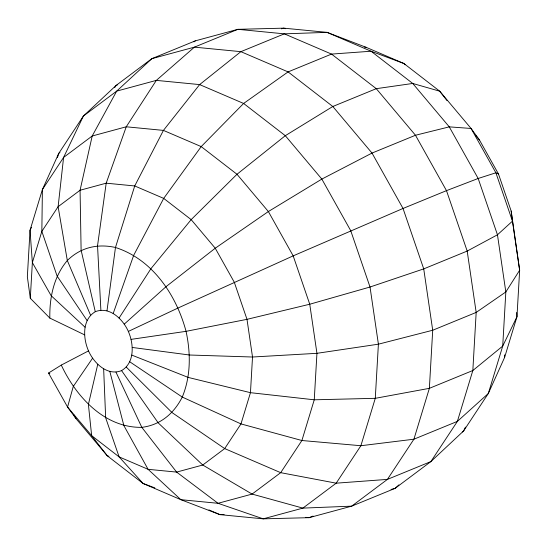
<?xml version="1.0" encoding="UTF-8"?>
<svg xmlns="http://www.w3.org/2000/svg" width="547" height="547" viewBox="0 0 547 547"><rect width="100%" height="100%" fill="white"/><g stroke="black" fill="none" stroke-linecap="round" stroke-linejoin="round"><path stroke-width="0.82" d="M88.511 350.894C93.893 363.085 107.26 376.295 121.578 370.613C134.924 362.647 133.851 343.954 128.34 331.42C122.959 319.229 109.598 306.019 95.274 311.701C81.934 319.667 83 338.361 88.511 350.894L61.291 365.088L48.533 373.04L67.575 407.057L75.924 418.537L107.294 455.808L143.088 483.486L180.859 499.684L219.935 514.638L263.23 518.843L309.117 517.674L351.673 506.153L395.139 488.341L430.879 461.579L463.617 430.947L488.314 393.498L504.607 357.43L504.642 354.866M84.607 334.86L49.832 318.08L30.304 298.265L32.362 262.601L30.03 230.28L42.392 189.57L58.686 153.502L83.383 116.053L116.121 85.421L151.861 58.659L195.327 40.847L237.883 29.326L283.77 28.157L327.065 32.362L366.141 47.316L403.912 63.514L439.706 91.192L471.076 128.463L479.425 139.943L498.467 173.96L511.178 211.06L519.65 270.232L516.97 316.72L504.607 357.43M49.832 318.08C49.442 297.582 53.763 276.508 67.315 260.516C80.546 247.442 97.51 243.463 115.472 247.483C152.627 259.36 176.353 295.1 186.055 331.332C190.773 353.143 190.924 376.179 182.267 397.067C173.919 413.525 160.49 425.019 141.817 427.357C104.374 427.945 76.04 396.623 61.291 365.088M106.993 310.778L115.472 247.483L134.719 185.959L163.43 130.398L199.634 84.594L240.878 51.664L284.344 33.846L327.065 32.362L371.057 51.227L403.912 63.514L405.053 64.778M97.756 364.316L88.395 404.445L91.65 435.651L107.294 455.808L108.928 456.28M57.442 157.591L58.686 153.502L59.951 152.36M113.208 313.445L133.694 255.292L163.703 198.39L201.2 146.596L243.62 103.458L288.084 71.903L331.544 54.091L371.057 51.227L412.732 83.459L449.272 126.863L478.167 178.479L497.462 234.793L505.831 291.961L502.714 346.094L488.314 393.498L457.381 421.388L430.879 461.579L387.42 479.391L351.673 506.153L302.881 508.115L263.23 518.843L218.034 503.302L180.859 499.684L148.093 469.319L123.882 425.607L109.858 371.536M465.449 427.118L463.617 430.947L462.263 431.966M31.494 227.265L30.03 230.28L27.35 276.768L30.304 298.265M119.096 317.998L150.958 268.645L191.17 219.627L236.995 174.274L285.302 135.69L332.808 106.494L376.274 88.676L412.732 83.459L439.706 91.192L447.008 100.6M114.726 87.534L116.121 85.421L117.701 84.771M92.593 358.182L73.264 386.469L67.575 407.057L91.65 435.651L119.109 456.889L143.088 483.486L154.822 487.876M398.907 484.868L395.139 488.341L391.043 489.449M124.258 324.132L166.09 286.621L215.244 248.222L268.365 211.545L321.841 179.088L372.015 153.071L415.481 135.253L449.272 126.863L471.076 128.463L495.897 172.784L512.464 221.138L519.65 270.232L505.831 291.961L476.177 312.426L432.711 330.244L378.401 344.186L316.939 353.321L252.516 357.013L189.522 355.01L132.251 347.454M193.98 41.852L195.327 40.847M128.34 331.42L178.062 308.002L293.178 255.873L403.03 208.462L446.489 190.643L478.167 178.479L495.897 172.784L498.467 173.96M313.069 516.053L309.117 517.674L305.739 517.339M281.343 28.813L283.77 28.157L285.384 28.711M131.068 339.379L186.055 331.332L246.998 319.339L309.746 304.228L370.025 287.018L423.727 268.892L467.193 251.073L497.462 234.793L512.464 221.138L511.178 211.06M224.12 514.488L219.935 514.638L208.933 509.92M364.452 47.151L366.141 47.316M131.806 355.099L188.23 377.43L250.458 392.678L314.258 399.802L375.283 398.319L429.368 388.336L472.834 370.517L502.714 346.094L516.97 316.72L516.662 312.467M48.533 373.04L49.818 373.628M129.776 361.799L182.267 397.067L240.974 423.918L301.896 440.513L360.883 445.73L413.915 439.207L457.381 421.388L472.834 370.517L476.177 312.426L467.193 251.073L446.489 190.643L415.481 135.253L376.274 88.676L331.544 54.091L284.344 33.846L237.883 29.326L194.417 47.145L151.861 58.659L116.689 91.117L83.383 116.053L63.596 157.413L42.392 189.57L41.846 231.36L32.362 262.601L51.124 295.66L85.045 327.209M126.289 367.092L172.038 412.582L224.701 448.588L280.686 472.67L336.186 483.179L387.42 479.391L413.915 439.207L429.368 388.336L432.711 330.244L423.727 268.892L403.03 208.462L372.015 153.071L332.808 106.494L288.084 71.903L240.878 51.664L194.417 47.145L156.339 80.382L126.248 126.788L106.193 183.183L97.537 245.74L100.88 310.183M475.596 135.396L479.425 139.943M121.578 370.613L158.24 422.913L202.752 465.025L252.085 494.085L302.881 508.115L336.186 483.179L360.883 445.73L375.283 398.319L378.401 344.186L370.025 287.018L350.736 230.704L321.841 179.088L285.302 135.69L243.62 103.458L199.634 84.594L156.339 80.382L116.689 91.117L92.197 135.998L80.067 190.253L81.113 250.184L95.274 311.701M87.082 320.515L57.086 276.023L41.846 231.36L58.119 206.684L80.067 190.253L106.193 183.183L134.719 185.959L163.703 198.39L191.17 219.627L215.244 248.222L234.287 282.231L246.998 319.339L252.516 357.013L250.458 392.678L240.974 423.918L224.701 448.588L202.752 465.025L176.626 472.095L148.093 469.319L119.109 456.889L105.66 417.799L103.65 368.869M73.852 414.845L75.924 418.537M115.978 372.131L141.817 427.357L176.626 472.095L218.034 503.302L252.085 494.085L280.686 472.67L301.896 440.513L314.258 399.802L316.939 353.321L309.746 304.228L293.178 255.873L268.365 211.545L236.995 174.274L201.2 146.596L163.43 130.398L126.248 126.788L92.197 135.998L63.596 157.413L58.119 206.684L67.315 260.516L90.57 315.222"/></g></svg>
